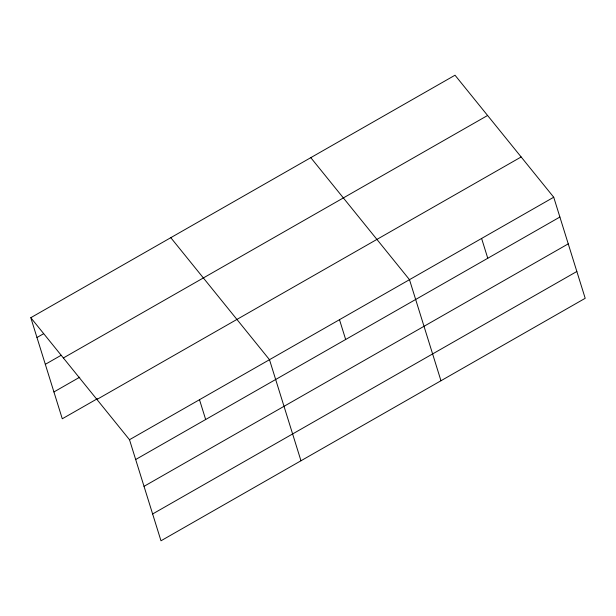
<?xml version="1.0" encoding="UTF-8"?>
<svg xmlns="http://www.w3.org/2000/svg" width="616" height="616" viewBox="0 0 616 616"><rect width="100%" height="100%" fill="white"/><g stroke="black" fill="none" stroke-linecap="round" stroke-linejoin="round"><path stroke-width="0.92" d="M30.8 317.702L455.016 75.214L553.722 197.228L585.2 298.298L160.984 540.786L129.499 439.716L30.8 317.702L62.278 418.772L97.274 398.768M36.968 337.506L43.636 333.703M45.322 364.325L61.153 355.278M63.371 357.965L487.587 115.485M53.931 391.953L79.757 377.185M96.928 399.453L521.151 156.964M129.499 439.716L553.722 197.228M135.674 459.521L559.89 217.04M144.021 486.34L568.245 243.859M152.629 513.967L576.846 271.487M310.787 157.657L409.486 279.672L440.964 380.742M170.794 237.684L269.492 359.698L300.97 460.768M481.604 238.454L487.772 258.266M339.493 319.689L345.661 339.493M199.499 399.707L205.667 419.511"/></g></svg>
